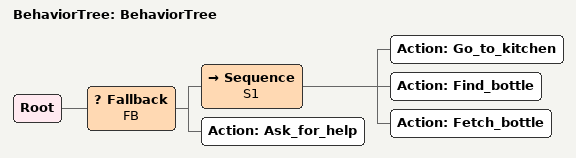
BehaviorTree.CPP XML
<root main_tree_to_execute="BehaviorTree">
    <BehaviorTree ID="BehaviorTree">
        <Root>
            <Fallback name="FB">
                <Sequence name="S1">
                    <Action ID="Go_to_kitchen"/>
                    <Action ID="Find_bottle"/>
                    <Action ID="Fetch_bottle"/>
                </Sequence>
                <Action ID="Ask_for_help"/>
            </Fallback>
        </Root>
    </BehaviorTree>
</root>
